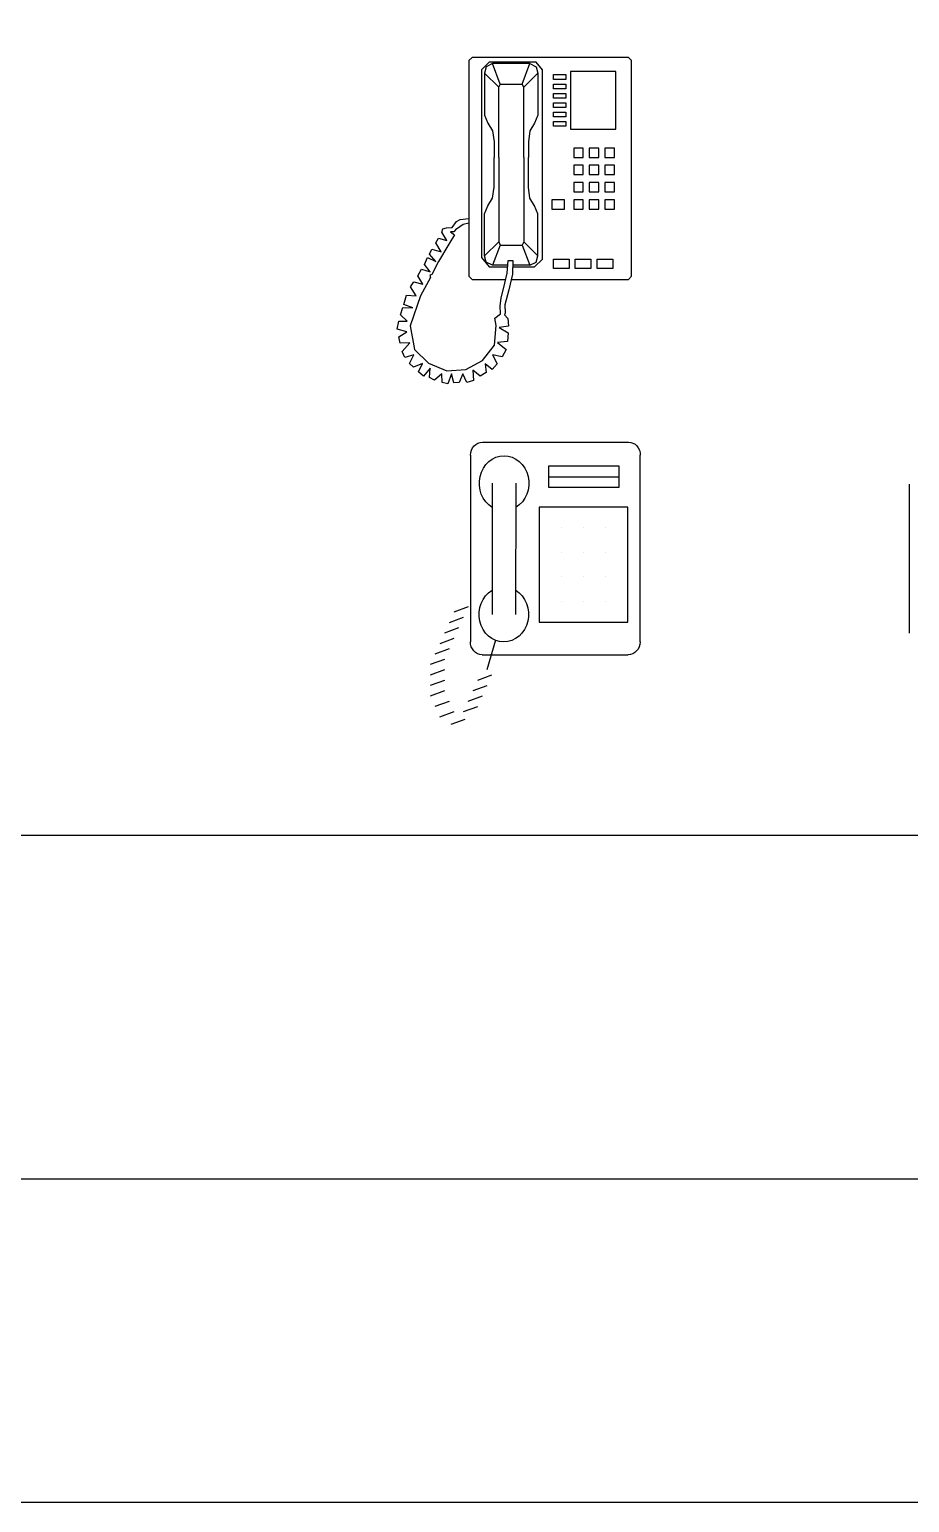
# Model space of a CAD drawing. Header units: inches. Extents: x 11.8 to 54.3, y 10.8 to 35.6.
# Drawn here: x 51.455 to 52.341, y 10.827 to 12.309 of the extents above; entities that cross this region are included whole.
import ezdxf

# ---------------------------------------------------------------- set-up
doc = ezdxf.new("R2010")
doc.units = ezdxf.units.IN
doc.header["$MEASUREMENT"] = 0
for name, color, linetype in [('02', 2, 'Continuous'), ('1', 1, 'Continuous'), ('kadrbm', 4, 'Continuous')]:
    doc.layers.add(name, color=color, linetype=linetype)

# ---------------------------------------------------------------- blocks, each defined once
blk = doc.blocks.new('kadrbm')
at = {"layer": 'kadrbm', "color": 4}
blk.add_lwpolyline([(0, 0), (0, 24.7972), (21, 24.7972), (21, 0), (0, 0)], close=True, dxfattribs=at)
blk.add_lwpolyline([(20.6631, 0.3257), (20.6631, 24.4603), (0.3369, 24.4603), (0.3369, 0.3257), (20.6631, 0.3257)], dxfattribs=at)

msp = doc.modelspace()

# ---------------------------------------------------------------- linework, layer by layer
at = {"layer": '02'}
for p, q in [((51.901, 12.2807), (51.8978, 12.2775)), ((51.8978, 12.2775), (51.8978, 12.0605)), ((52.0583, 12.2807), (51.901, 12.2807)), ((51.9183, 12.2759), (51.9104, 12.2681)), ((51.9214, 12.2744), (51.9151, 12.2712)), ((51.9655, 12.2759), (51.9183, 12.2759)), ((51.9293, 12.2539), (51.9214, 12.2744)), ((51.9592, 12.2744), (51.9214, 12.2744)), ((51.9513, 12.2539), (51.9592, 12.2744)), ((51.9592, 12.2744), (51.9655, 12.2712)), ((51.9718, 12.2681), (51.9655, 12.2759)), ((52.0614, 12.2775), (52.0583, 12.2807)), ((52.0614, 12.0605), (52.0614, 12.2775)), ((51.9104, 12.2681), (51.9104, 12.0793)), ((51.9151, 12.2712), (51.9136, 12.2649)), ((51.9136, 12.2649), (51.9136, 12.2225)), ((51.9136, 12.2649), (51.9277, 12.2508)), ((51.967, 12.2649), (51.9529, 12.2508)), ((51.9655, 12.2712), (51.967, 12.2649)), ((51.967, 12.2649), (51.967, 12.2225)), ((51.9718, 12.0778), (51.9718, 12.2681)), ((51.9828, 12.2634), (51.9954, 12.2634)), ((51.9828, 12.2586), (51.9828, 12.2634)), ((51.9954, 12.2586), (51.9828, 12.2586)), ((51.9954, 12.2634), (51.9954, 12.2586)), ((52.0001, 12.2665), (52.0001, 12.2083)), ((52.0457, 12.2665), (52.0001, 12.2665)), ((52.0457, 12.2083), (52.0457, 12.2665)), ((51.9277, 12.2508), (51.9293, 12.2539)), ((51.9277, 12.18), (51.9277, 12.2508)), ((51.9293, 12.2539), (51.9513, 12.2539)), ((51.9529, 12.2508), (51.9513, 12.2539)), ((51.9529, 12.18), (51.9529, 12.2508)), ((51.9828, 12.2539), (51.9954, 12.2539)), ((51.9828, 12.2492), (51.9828, 12.2539)), ((51.9954, 12.2492), (51.9828, 12.2492)), ((51.9828, 12.2445), (51.9954, 12.2445)), ((51.9828, 12.2398), (51.9828, 12.2445)), ((51.9954, 12.2539), (51.9954, 12.2492)), ((51.9954, 12.2445), (51.9954, 12.2398)), ((51.9954, 12.2398), (51.9828, 12.2398)), ((51.9828, 12.2303), (51.9828, 12.2351)), ((51.9828, 12.2351), (51.9954, 12.2351)), ((51.9954, 12.2303), (51.9828, 12.2303)), ((51.9954, 12.2351), (51.9954, 12.2303)), ((51.9136, 12.2225), (51.9167, 12.2146)), ((51.9167, 12.2146), (51.9214, 12.2067)), ((51.9639, 12.2146), (51.9592, 12.2067)), ((51.967, 12.2225), (51.9639, 12.2146)), ((51.9828, 12.2256), (51.9954, 12.2256)), ((51.9828, 12.2209), (51.9828, 12.2256)), ((51.9954, 12.2209), (51.9828, 12.2209)), ((51.9828, 12.2162), (51.9954, 12.2162)), ((51.9828, 12.2115), (51.9828, 12.2162)), ((51.9954, 12.2256), (51.9954, 12.2209)), ((51.9954, 12.2162), (51.9954, 12.2115)), ((51.9214, 12.2067), (51.923, 12.1957)), ((51.9592, 12.2067), (51.9576, 12.1957)), ((51.9954, 12.2115), (51.9828, 12.2115)), ((52.0001, 12.2083), (52.0457, 12.2083)), ((51.923, 12.1957), (51.923, 12.18)), ((51.9576, 12.1957), (51.9576, 12.18)), ((52.0032, 12.1894), (52.0032, 12.18)), ((52.0127, 12.1894), (52.0032, 12.1894)), ((52.0127, 12.18), (52.0127, 12.1894)), ((52.0284, 12.1894), (52.0189, 12.1894)), ((52.0189, 12.1894), (52.0189, 12.18)), ((52.0284, 12.18), (52.0284, 12.1894)), ((52.0347, 12.1894), (52.0347, 12.18)), ((52.0441, 12.1894), (52.0347, 12.1894)), ((52.0441, 12.18), (52.0441, 12.1894)), ((51.923, 12.1501), (51.923, 12.18)), ((51.9277, 12.18), (51.9277, 12.0951)), ((51.9529, 12.18), (51.9529, 12.0951)), ((51.9576, 12.1501), (51.9576, 12.18)), ((52.0032, 12.18), (52.0127, 12.18)), ((52.0032, 12.1721), (52.0032, 12.1627)), ((52.0127, 12.1721), (52.0032, 12.1721)), ((52.0127, 12.1627), (52.0127, 12.1721)), ((52.0189, 12.18), (52.0284, 12.18)), ((52.0189, 12.1721), (52.0189, 12.1627)), ((52.0284, 12.1721), (52.0189, 12.1721)), ((52.0284, 12.1627), (52.0284, 12.1721)), ((52.0347, 12.18), (52.0441, 12.18)), ((52.0347, 12.1721), (52.0347, 12.1627)), ((52.0441, 12.1721), (52.0347, 12.1721)), ((52.0441, 12.1627), (52.0441, 12.1721)), ((52.0032, 12.1627), (52.0127, 12.1627)), ((52.0127, 12.1548), (52.0032, 12.1548)), ((52.0032, 12.1548), (52.0032, 12.1454)), ((52.0127, 12.1454), (52.0127, 12.1548)), ((52.0189, 12.1627), (52.0284, 12.1627)), ((52.0284, 12.1548), (52.0189, 12.1548)), ((52.0189, 12.1548), (52.0189, 12.1454)), ((52.0284, 12.1454), (52.0284, 12.1548)), ((52.0347, 12.1627), (52.0441, 12.1627)), ((52.0347, 12.1548), (52.0347, 12.1454)), ((52.0441, 12.1548), (52.0347, 12.1548)), ((52.0441, 12.1454), (52.0441, 12.1548)), ((51.9167, 12.1313), (51.9214, 12.1391)), ((51.9214, 12.1391), (51.923, 12.1501)), ((51.9592, 12.1391), (51.9576, 12.1501)), ((51.9639, 12.1313), (51.9592, 12.1391)), ((52.0032, 12.1454), (52.0127, 12.1454)), ((52.0189, 12.1454), (52.0284, 12.1454)), ((52.0347, 12.1454), (52.0441, 12.1454)), ((51.9136, 12.1234), (51.9167, 12.1313)), ((51.967, 12.1234), (51.9639, 12.1313)), ((51.9812, 12.1375), (51.9812, 12.1281)), ((51.9938, 12.1375), (51.9812, 12.1375)), ((51.9812, 12.1281), (51.9938, 12.1281)), ((51.9938, 12.1281), (51.9938, 12.1375)), ((52.0032, 12.1375), (52.0032, 12.1281)), ((52.0127, 12.1375), (52.0032, 12.1375)), ((52.0032, 12.1281), (52.0127, 12.1281)), ((52.0127, 12.1281), (52.0127, 12.1375)), ((52.0284, 12.1375), (52.0189, 12.1375)), ((52.0189, 12.1375), (52.0189, 12.1281)), ((52.0189, 12.1281), (52.0284, 12.1281)), ((52.0284, 12.1281), (52.0284, 12.1375)), ((52.0347, 12.1375), (52.0347, 12.1281)), ((52.0441, 12.1375), (52.0347, 12.1375)), ((52.0347, 12.1281), (52.0441, 12.1281)), ((52.0441, 12.1281), (52.0441, 12.1375)), ((51.8716, 12.1082), (51.8751, 12.1091)), ((51.8751, 12.1091), (51.8809, 12.1095)), ((51.8809, 12.1095), (51.8853, 12.1155)), ((51.8885, 12.1101), (51.8844, 12.1072)), ((51.8853, 12.1155), (51.8891, 12.1177)), ((51.892, 12.1126), (51.8885, 12.1101)), ((51.8891, 12.1177), (51.8978, 12.1187)), ((51.8978, 12.1139), (51.892, 12.1126)), ((51.9136, 12.0809), (51.9136, 12.1234)), ((51.967, 12.0809), (51.967, 12.1234)), ((51.8646, 12.0942), (51.8672, 12.0989)), ((51.8697, 12.0849), (51.8646, 12.0942)), ((51.8672, 12.0989), (51.8755, 12.0964)), ((51.8704, 12.1047), (51.8716, 12.1082)), ((51.8755, 12.0964), (51.8704, 12.1047)), ((51.8831, 12.1021), (51.8774, 12.0926)), ((51.8825, 12.1053), (51.8793, 12.1053)), ((51.8793, 12.1053), (51.8831, 12.1021)), ((51.8844, 12.1072), (51.8825, 12.1053)), ((51.9136, 12.0809), (51.9277, 12.0951)), ((51.9277, 12.0951), (51.9293, 12.0919)), ((51.9529, 12.0951), (51.9513, 12.0919)), ((51.967, 12.0809), (51.9529, 12.0951)), ((51.8529, 12.0722), (51.856, 12.0792)), ((51.856, 12.0792), (51.8646, 12.0754)), ((51.858, 12.0827), (51.8605, 12.0878)), ((51.8646, 12.0754), (51.858, 12.0827)), ((51.8605, 12.0878), (51.8697, 12.0849)), ((51.8774, 12.0926), (51.8672, 12.0754)), ((51.9104, 12.0793), (51.9183, 12.0699)), ((51.9151, 12.0746), (51.9136, 12.0809)), ((51.9293, 12.0919), (51.9214, 12.0715)), ((51.9293, 12.0919), (51.9513, 12.0919)), ((51.9513, 12.0919), (51.9592, 12.0715)), ((51.9655, 12.0746), (51.967, 12.0809)), ((51.8465, 12.061), (51.85, 12.0677)), ((51.85, 12.0677), (51.8586, 12.0649)), ((51.8586, 12.0649), (51.8529, 12.0722)), ((51.8672, 12.0754), (51.8605, 12.0623)), ((51.9214, 12.0715), (51.9151, 12.0746)), ((51.9183, 12.0699), (51.9367, 12.0699)), ((51.9368, 12.0715), (51.9214, 12.0715)), ((51.9363, 12.0636), (51.9372, 12.0762)), ((51.9372, 12.0762), (51.9419, 12.0762)), ((51.9419, 12.0762), (51.9417, 12.0626)), ((51.9592, 12.0715), (51.9418, 12.0715)), ((51.9418, 12.0699), (51.9639, 12.0699)), ((51.9592, 12.0715), (51.9655, 12.0746)), ((51.9639, 12.0699), (51.9718, 12.0778)), ((51.9828, 12.0778), (51.9985, 12.0778)), ((51.9828, 12.0683), (51.9828, 12.0778)), ((51.9985, 12.0683), (51.9828, 12.0683)), ((51.9985, 12.0778), (51.9985, 12.0683)), ((52.0048, 12.0778), (52.0205, 12.0778)), ((52.0048, 12.0683), (52.0048, 12.0778)), ((52.0205, 12.0683), (52.0048, 12.0683)), ((52.0205, 12.0778), (52.0205, 12.0683)), ((52.0268, 12.0778), (52.0425, 12.0778)), ((52.0268, 12.0683), (52.0268, 12.0778)), ((52.0425, 12.0683), (52.0268, 12.0683)), ((52.0425, 12.0778), (52.0425, 12.0683)), ((51.8389, 12.0499), (51.8424, 12.055)), ((51.8446, 12.0407), (51.8389, 12.0499)), ((51.8424, 12.055), (51.8513, 12.0524)), ((51.8513, 12.0524), (51.8465, 12.061)), ((51.8592, 12.0591), (51.849, 12.0407)), ((51.8605, 12.0623), (51.8583, 12.0617)), ((51.8583, 12.0617), (51.8592, 12.0591)), ((51.8978, 12.0605), (51.901, 12.0573)), ((51.901, 12.0573), (51.9349, 12.0573)), ((51.9302, 12.0384), (51.934, 12.0534)), ((51.934, 12.0534), (51.9363, 12.0636)), ((51.9417, 12.0626), (51.9378, 12.0467)), ((51.9404, 12.0573), (52.0583, 12.0573)), ((52.0583, 12.0573), (52.0614, 12.0605)), ((51.8322, 12.0321), (51.835, 12.0416)), ((51.835, 12.0416), (51.8446, 12.0407)), ((51.849, 12.0407), (51.8385, 12.0107)), ((51.9292, 12.0308), (51.9302, 12.0384)), ((51.9378, 12.0467), (51.934, 12.0317)), ((51.829, 12.0216), (51.8312, 12.0289)), ((51.8357, 12.0152), (51.829, 12.0216)), ((51.8312, 12.0289), (51.8414, 12.0286)), ((51.8414, 12.0286), (51.8322, 12.0321)), ((51.9238, 12.0184), (51.9296, 12.0225)), ((51.9296, 12.0225), (51.9292, 12.0308)), ((51.9343, 12.0235), (51.9334, 12.0216)), ((51.9334, 12.0216), (51.9369, 12.0181)), ((51.934, 12.0317), (51.9343, 12.0235)), ((51.8255, 12.0072), (51.8271, 12.0152)), ((51.8354, 12.0044), (51.8255, 12.0072)), ((51.8271, 12.0152), (51.8357, 12.0152)), ((51.8385, 12.0107), (51.843, 11.9868)), ((51.9235, 11.991), (51.9251, 12.011)), ((51.9251, 12.011), (51.9238, 12.0184)), ((51.9375, 12.0104), (51.9283, 12.0088)), ((51.9283, 12.0088), (51.9372, 12.0034)), ((51.9369, 12.0181), (51.9375, 12.0104)), ((51.8271, 11.9996), (51.8354, 12.0044)), ((51.8284, 11.9932), (51.8271, 11.9996)), ((51.8382, 11.9935), (51.8284, 11.9932)), ((51.8306, 11.9849), (51.8382, 11.9935)), ((51.9114, 11.9757), (51.9235, 11.991)), ((51.9366, 11.9948), (51.9264, 11.9938)), ((51.9264, 11.9938), (51.9353, 11.9868)), ((51.9372, 12.0034), (51.9366, 11.9948)), ((51.8331, 11.9786), (51.8306, 11.9849)), ((51.8424, 11.9814), (51.8331, 11.9786)), ((51.8379, 11.9728), (51.8424, 11.9814)), ((51.843, 11.9868), (51.857, 11.9731)), ((51.8946, 11.9668), (51.9114, 11.9757)), ((51.9312, 11.9795), (51.9216, 11.9814)), ((51.9216, 11.9814), (51.9261, 11.9725)), ((51.9353, 11.9868), (51.9312, 11.9795)), ((51.842, 11.969), (51.8379, 11.9728)), ((51.8509, 11.9728), (51.842, 11.969)), ((51.8471, 11.9642), (51.8509, 11.9728)), ((51.8522, 11.9598), (51.8471, 11.9642)), ((51.8589, 11.9681), (51.8522, 11.9598)), ((51.857, 11.9731), (51.8755, 11.9652)), ((51.858, 11.9585), (51.8589, 11.9681)), ((51.8704, 11.9623), (51.863, 11.9559)), ((51.8707, 11.9537), (51.8704, 11.9623)), ((51.8755, 11.9652), (51.8946, 11.9668)), ((51.8802, 11.9623), (51.8767, 11.9521)), ((51.8825, 11.9531), (51.8802, 11.9623)), ((51.8917, 11.9623), (51.8879, 11.9537)), ((51.8958, 11.9537), (51.8917, 11.9623)), ((51.9016, 11.9661), (51.9025, 11.9556)), ((51.9092, 11.9598), (51.9016, 11.9661)), ((51.9152, 11.9636), (51.9092, 11.9598)), ((51.9213, 11.9668), (51.914, 11.9722)), ((51.914, 11.9722), (51.9152, 11.9636)), ((51.9261, 11.9725), (51.9213, 11.9668)), ((51.863, 11.9559), (51.858, 11.9585)), ((51.8767, 11.9521), (51.8707, 11.9537)), ((51.8879, 11.9537), (51.8825, 11.9531)), ((51.9025, 11.9556), (51.8958, 11.9537)), ((51.9113, 11.8936), (52.0583, 11.8936)), ((51.8994, 11.8804), (51.8992, 11.6928)), ((52.07, 11.6928), (52.0702, 11.8803)), ((52.049, 11.8693), (51.978, 11.8693)), ((51.978, 11.8693), (51.978, 11.8483)), ((51.978, 11.8588), (52.049, 11.8587)), ((52.049, 11.8482), (52.049, 11.8693)), ((51.9212, 11.8522), (51.921, 11.7202)), ((51.9449, 11.8522), (51.9448, 11.7202)), ((51.978, 11.8483), (52.049, 11.8482)), ((52.3412, 11.7013), (52.3412, 11.8513)), ((51.9686, 11.8281), (51.9685, 11.7126)), ((52.0577, 11.828), (51.9686, 11.8281)), ((52.0576, 11.7125), (52.0577, 11.828)), ((51.9909, 11.8074), (51.9909, 11.8074)), ((52.0132, 11.8074), (52.0132, 11.8074)), ((52.0354, 11.8074), (52.0354, 11.8074)), ((51.9909, 11.7827), (51.9909, 11.7827)), ((52.0131, 11.7827), (52.0131, 11.7827)), ((52.0354, 11.7826), (52.0354, 11.7826)), ((51.9908, 11.7579), (51.9908, 11.7579)), ((52.0131, 11.7579), (52.0131, 11.7579)), ((52.0354, 11.7579), (52.0354, 11.7579)), ((51.8969, 11.7278), (51.8827, 11.7225)), ((51.9908, 11.7332), (51.9908, 11.7332)), ((52.0131, 11.7332), (52.0131, 11.7332)), ((52.0354, 11.7331), (52.0354, 11.7331)), ((51.8921, 11.7172), (51.8779, 11.7119)), ((51.9685, 11.7126), (52.0576, 11.7125)), ((51.8826, 11.6961), (51.8684, 11.6908)), ((51.8874, 11.7066), (51.8731, 11.7014)), ((51.9245, 11.6944), (51.9158, 11.6644)), ((51.8779, 11.6855), (51.8636, 11.6803)), ((51.9111, 11.6796), (52.0581, 11.6796)), ((51.8731, 11.675), (51.8588, 11.6697)), ((51.8731, 11.6644), (51.8588, 11.6592)), ((51.8731, 11.6539), (51.8588, 11.6486)), ((51.9206, 11.6591), (51.9063, 11.6538)), ((51.8731, 11.6433), (51.8588, 11.638)), ((51.9111, 11.638), (51.8968, 11.6327)), ((51.9158, 11.6485), (51.9016, 11.6433)), ((51.8778, 11.6327), (51.8635, 11.6275)), ((51.8825, 11.6222), (51.8683, 11.6169)), ((51.9063, 11.6274), (51.892, 11.6222)), ((51.8937, 11.6146), (51.8794, 11.6094))]:
    msp.add_line(p, q, dxfattribs=at)
at = {"layer": '02', "extrusion": (0, 0, -1)}
for centre, major_axis, start_param, end_param in [((51.9113, 11.8804), (0, 0.0132), 4.713658, 6.283185), ((52.0583, 11.8804), (0, 0.0132), 6.283185, 7.855251), ((51.9331, 11.8522), (0, 0.0277), 3.640132, 8.928777), ((51.9329, 11.7202), (0, 0.0277), 0.498539, 5.787185), ((51.9111, 11.6928), (0, 0.0132), 3.141593, 4.713658), ((52.0581, 11.6928), (0, 0.0132), 1.572066, 3.141593)]:
    msp.add_ellipse(centre, major_axis=major_axis, ratio=0.9, start_param=start_param, end_param=end_param, dxfattribs=at)
at = {"layer": '1'}
msp.add_line((33.6152, 11.4983), (53.9414, 11.4983), dxfattribs=at)

# ---------------------------------------------------------------- block references
at = {"layer": 'kadrbm'}
msp.add_blockref('kadrbm', (33.2783, 10.8267), dxfattribs=at)

doc.saveas('drawing.dxf')
